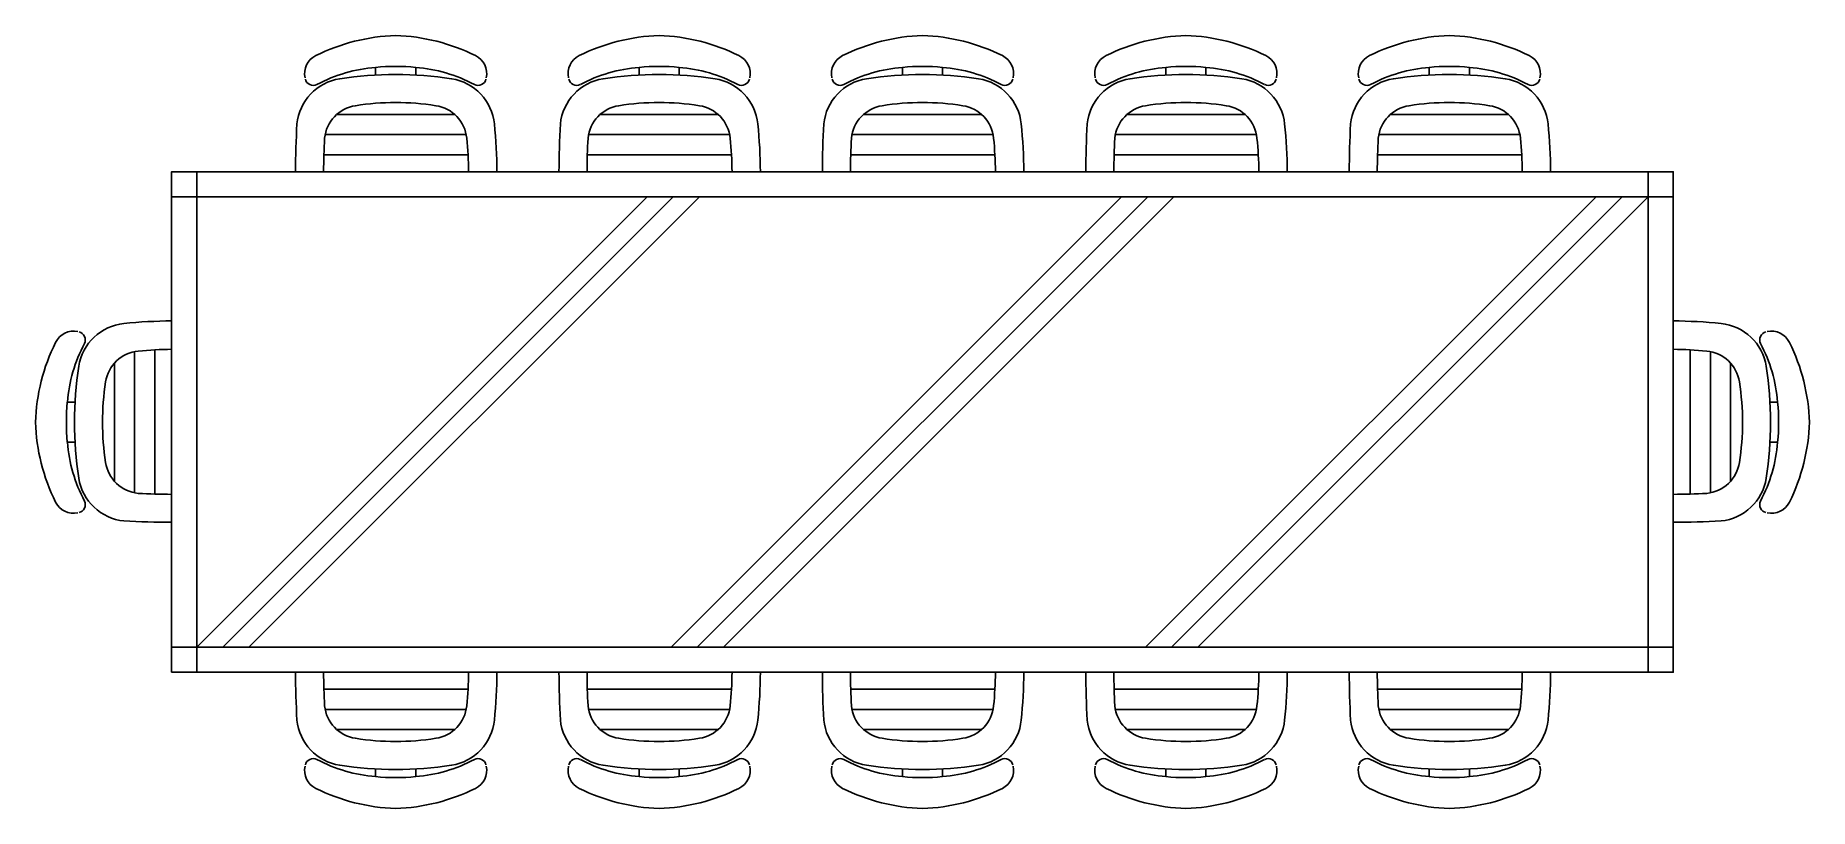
# Model space of a CAD drawing. Header units: millimetres. Extents: x -822.39 to -818.84, y 2627.06 to 2628.6.
import ezdxf

# ---------------------------------------------------------------- set-up
doc = ezdxf.new("R2010")
doc.units = ezdxf.units.MM
doc.header["$LTSCALE"] = 10
doc.layers.add('Móveis_mesas', color=2, linetype='Continuous')

msp = doc.modelspace()

# ---------------------------------------------------------------- linework, layer by layer
at = {"layer": 'Móveis_mesas'}
for p, q in [((-821.7094, 2628.5237), (-821.7094, 2628.539)), ((-821.6292, 2628.5237), (-821.6292, 2628.539)), ((-821.1831, 2628.5237), (-821.1831, 2628.539)), ((-821.1029, 2628.5237), (-821.1029, 2628.539)), ((-820.6568, 2628.5237), (-820.6568, 2628.539)), ((-820.5767, 2628.5237), (-820.5767, 2628.539)), ((-820.1306, 2628.5237), (-820.1306, 2628.539)), ((-820.0504, 2628.5237), (-820.0504, 2628.539)), ((-819.6043, 2628.5237), (-819.6043, 2628.539)), ((-819.5242, 2628.5237), (-819.5242, 2628.539)), ((-822.3099, 2627.8701), (-822.3252, 2627.8701)), ((-818.9236, 2627.8701), (-818.9083, 2627.8701)), ((-822.3099, 2627.79), (-822.3252, 2627.79)), ((-818.9236, 2627.79), (-818.9083, 2627.79)), ((-821.7094, 2627.1373), (-821.7094, 2627.122)), ((-821.6292, 2627.1373), (-821.6292, 2627.122)), ((-821.1831, 2627.1373), (-821.1831, 2627.122)), ((-821.1029, 2627.1373), (-821.1029, 2627.122)), ((-820.6568, 2627.1373), (-820.6568, 2627.122)), ((-820.5767, 2627.1373), (-820.5767, 2627.122)), ((-820.1306, 2627.1373), (-820.1306, 2627.122)), ((-820.0504, 2627.1373), (-820.0504, 2627.122)), ((-819.6043, 2627.1373), (-819.6043, 2627.122)), ((-819.5242, 2627.1373), (-819.5242, 2627.122))]:
    msp.add_line(p, q, dxfattribs=at)
at = {"layer": 'Móveis_mesas', "color": 1}
for p, q in [((-821.7872, 2628.4446), (-821.5513, 2628.4446)), ((-821.261, 2628.4446), (-821.0251, 2628.4446)), ((-820.7347, 2628.4446), (-820.4988, 2628.4446)), ((-820.2085, 2628.4446), (-819.9725, 2628.4446)), ((-819.6822, 2628.4446), (-819.4463, 2628.4446)), ((-821.8102, 2628.4046), (-821.5283, 2628.4046)), ((-821.284, 2628.4046), (-821.0021, 2628.4046)), ((-820.7577, 2628.4046), (-820.4758, 2628.4046)), ((-820.2314, 2628.4046), (-819.9496, 2628.4046)), ((-819.7052, 2628.4046), (-819.4233, 2628.4046)), ((-821.8126, 2628.3645), (-821.5247, 2628.3645)), ((-821.2864, 2628.3645), (-820.9984, 2628.3645)), ((-820.7601, 2628.3645), (-820.4721, 2628.3645)), ((-820.2339, 2628.3645), (-819.9459, 2628.3645)), ((-819.7076, 2628.3645), (-819.4196, 2628.3645)), ((-822.0668, 2628.3305), (-822.0668, 2627.3305)), ((-819.1668, 2627.3305), (-819.1668, 2628.3305)), ((-819.1168, 2628.2805), (-822.1168, 2628.2805)), ((-822.0668, 2627.3805), (-821.1668, 2628.2805)), ((-822.0146, 2627.3805), (-821.1146, 2628.2805)), ((-821.9624, 2627.3805), (-821.0624, 2628.2805)), ((-821.119, 2627.3805), (-820.219, 2628.2805)), ((-821.0668, 2627.3805), (-820.1668, 2628.2805)), ((-821.0146, 2627.3805), (-820.1146, 2628.2805)), ((-820.1712, 2627.3805), (-819.2712, 2628.2805)), ((-820.119, 2627.3805), (-819.219, 2628.2805)), ((-820.0668, 2627.3805), (-819.1668, 2628.2805)), ((-822.1908, 2627.6891), (-822.1908, 2627.971)), ((-822.1507, 2627.6867), (-822.1507, 2627.9746)), ((-819.0828, 2627.6867), (-819.0828, 2627.9746)), ((-819.0427, 2627.6891), (-819.0427, 2627.971)), ((-822.2309, 2627.7121), (-822.2309, 2627.948)), ((-819.0026, 2627.7121), (-819.0026, 2627.948)), ((-822.1168, 2627.3805), (-819.1168, 2627.3805)), ((-821.8126, 2627.2965), (-821.5247, 2627.2965)), ((-821.2864, 2627.2965), (-820.9984, 2627.2965)), ((-820.7601, 2627.2965), (-820.4721, 2627.2965)), ((-820.2339, 2627.2965), (-819.9459, 2627.2965)), ((-819.7076, 2627.2965), (-819.4196, 2627.2965)), ((-821.8102, 2627.2564), (-821.5283, 2627.2564)), ((-821.284, 2627.2564), (-821.0021, 2627.2564)), ((-820.7577, 2627.2564), (-820.4758, 2627.2564)), ((-820.2314, 2627.2564), (-819.9496, 2627.2564)), ((-819.7052, 2627.2564), (-819.4233, 2627.2564)), ((-821.7872, 2627.2164), (-821.5513, 2627.2164)), ((-821.261, 2627.2164), (-821.0251, 2627.2164)), ((-820.7347, 2627.2164), (-820.4988, 2627.2164)), ((-820.2085, 2627.2164), (-819.9725, 2627.2164)), ((-819.6822, 2627.2164), (-819.4463, 2627.2164))]:
    msp.add_line(p, q, dxfattribs=at)
at = {"layer": 'Móveis_mesas'}
for points in [[(-821.4883, 2628.5179, 0.344642), (-821.5097, 2628.5624, 0.1068), (-821.6693, 2628.6026, 0.1068), (-821.8289, 2628.5624, 0.344642), (-821.8503, 2628.5179)], [(-820.962, 2628.5179, 0.344642), (-820.9834, 2628.5624, 0.1068), (-821.143, 2628.6026, 0.1068), (-821.3026, 2628.5624, 0.344642), (-821.324, 2628.5179)], [(-820.4358, 2628.5179, 0.344642), (-820.4572, 2628.5624, 0.1068), (-820.6168, 2628.6026, 0.1068), (-820.7764, 2628.5624, 0.344642), (-820.7977, 2628.5179)], [(-819.9095, 2628.5179, 0.344642), (-819.9309, 2628.5624, 0.1068), (-820.0905, 2628.6026, 0.1068), (-820.2501, 2628.5624, 0.344642), (-820.2715, 2628.5179)], [(-819.3833, 2628.5179, 0.344642), (-819.4046, 2628.5624, 0.1068), (-819.5642, 2628.6026, 0.1068), (-819.7238, 2628.5624, 0.344642), (-819.7452, 2628.5179)], [(-821.4669, 2628.3305, 0.02383), (-821.472, 2628.4258, 0.340817), (-821.5575, 2628.5161, 0.077917), (-821.781, 2628.5161, 0.340817), (-821.8665, 2628.4258, 0.013162), (-821.8693, 2628.3305)], [(-820.9406, 2628.3305, 0.02383), (-820.9458, 2628.4258, 0.340817), (-821.0313, 2628.5161, 0.077917), (-821.2548, 2628.5161, 0.340817), (-821.3403, 2628.4258, 0.013162), (-821.343, 2628.3305)], [(-820.4144, 2628.3305, 0.02383), (-820.4195, 2628.4258, 0.340817), (-820.505, 2628.5161, 0.077917), (-820.7285, 2628.5161, 0.340817), (-820.814, 2628.4258, 0.013162), (-820.8167, 2628.3305)], [(-819.8881, 2628.3305, 0.02383), (-819.8933, 2628.4258, 0.340817), (-819.9788, 2628.5161, 0.077917), (-820.2022, 2628.5161, 0.340817), (-820.2878, 2628.4258, 0.013162), (-820.2905, 2628.3305)], [(-819.3619, 2628.3305, 0.02383), (-819.367, 2628.4258, 0.340817), (-819.4525, 2628.5161, 0.077917), (-819.676, 2628.5161, 0.340817), (-819.7615, 2628.4258, 0.013162), (-819.7642, 2628.3305)], [(-822.1168, 2628.0324, 0.02383), (-822.2121, 2628.0273, 0.340817), (-822.3023, 2627.9418, 0.077917), (-822.3023, 2627.7183, 0.340817), (-822.2121, 2627.6328, 0.013162), (-822.1168, 2627.6301)], [(-819.1168, 2628.0324, -0.02383), (-819.0214, 2628.0273, -0.340817), (-818.9312, 2627.9418, -0.077917), (-818.9312, 2627.7183, -0.340817), (-819.0214, 2627.6328, -0.013162), (-819.1168, 2627.6301)], [(-822.3042, 2628.011, 0.344642), (-822.3487, 2627.9896, 0.1068), (-822.3889, 2627.83, 0.1068), (-822.3487, 2627.6704, 0.344642), (-822.3042, 2627.6491)], [(-818.9294, 2628.011, -0.344642), (-818.8848, 2627.9896, -0.1068), (-818.8447, 2627.83, -0.1068), (-818.8848, 2627.6704, -0.344642), (-818.9294, 2627.6491)], [(-821.4669, 2627.3305, -0.02383), (-821.472, 2627.2352, -0.340817), (-821.5575, 2627.1449, -0.077917), (-821.781, 2627.1449, -0.340817), (-821.8665, 2627.2352, -0.013162), (-821.8693, 2627.3305)], [(-820.9406, 2627.3305, -0.02383), (-820.9458, 2627.2352, -0.340817), (-821.0313, 2627.1449, -0.077917), (-821.2548, 2627.1449, -0.340817), (-821.3403, 2627.2352, -0.013162), (-821.343, 2627.3305)], [(-820.4144, 2627.3305, -0.02383), (-820.4195, 2627.2352, -0.340817), (-820.505, 2627.1449, -0.077917), (-820.7285, 2627.1449, -0.340817), (-820.814, 2627.2352, -0.013162), (-820.8167, 2627.3305)], [(-819.8881, 2627.3305, -0.02383), (-819.8933, 2627.2352, -0.340817), (-819.9788, 2627.1449, -0.077917), (-820.2022, 2627.1449, -0.340817), (-820.2878, 2627.2352, -0.013162), (-820.2905, 2627.3305)], [(-819.3619, 2627.3305, -0.02383), (-819.367, 2627.2352, -0.340817), (-819.4525, 2627.1449, -0.077917), (-819.676, 2627.1449, -0.340817), (-819.7615, 2627.2352, -0.013162), (-819.7642, 2627.3305)], [(-821.4883, 2627.1431, -0.344642), (-821.5097, 2627.0986, -0.1068), (-821.6693, 2627.0584, -0.1068), (-821.8289, 2627.0986, -0.344642), (-821.8503, 2627.1431)], [(-820.962, 2627.1431, -0.344642), (-820.9834, 2627.0986, -0.1068), (-821.143, 2627.0584, -0.1068), (-821.3026, 2627.0986, -0.344642), (-821.324, 2627.1431)], [(-820.4358, 2627.1431, -0.344642), (-820.4572, 2627.0986, -0.1068), (-820.6168, 2627.0584, -0.1068), (-820.7764, 2627.0986, -0.344642), (-820.7977, 2627.1431)], [(-819.9095, 2627.1431, -0.344642), (-819.9309, 2627.0986, -0.1068), (-820.0905, 2627.0584, -0.1068), (-820.2501, 2627.0986, -0.344642), (-820.2715, 2627.1431)], [(-819.3833, 2627.1431, -0.344642), (-819.4046, 2627.0986, -0.1068), (-819.5642, 2627.0584, -0.1068), (-819.7238, 2627.0986, -0.344642), (-819.7452, 2627.1431)]]:
    msp.add_lwpolyline(points, format="xyb", dxfattribs=at)
at = {"layer": 'Móveis_mesas', "color": 1}
for points in [[(-821.5236, 2628.3305, 0.023238), (-821.5273, 2628.3974, 0.343778), (-821.5888, 2628.4624, 0.078519), (-821.7497, 2628.4624, 0.340817), (-821.8113, 2628.3974, 0.011187), (-821.8133, 2628.3305)], [(-820.9973, 2628.3305, 0.023238), (-821.001, 2628.3974, 0.343778), (-821.0626, 2628.4624, 0.078519), (-821.2235, 2628.4624, 0.340817), (-821.285, 2628.3974, 0.011187), (-821.287, 2628.3305)], [(-820.4711, 2628.3305, 0.023238), (-820.4747, 2628.3974, 0.343778), (-820.5363, 2628.4624, 0.078519), (-820.6972, 2628.4624, 0.340817), (-820.7588, 2628.3974, 0.011187), (-820.7608, 2628.3305)], [(-819.9448, 2628.3305, 0.023238), (-819.9485, 2628.3974, 0.343778), (-820.01, 2628.4624, 0.078519), (-820.171, 2628.4624, 0.340817), (-820.2325, 2628.3974, 0.011187), (-820.2345, 2628.3305)], [(-819.4185, 2628.3305, 0.023238), (-819.4222, 2628.3974, 0.343778), (-819.4838, 2628.4624, 0.078519), (-819.6447, 2628.4624, 0.340817), (-819.7063, 2628.3974, 0.011187), (-819.7082, 2628.3305)], [(-822.1168, 2627.9757, 0.023238), (-822.1837, 2627.9721, 0.343778), (-822.2487, 2627.9105, 0.078519), (-822.2487, 2627.7496, 0.340817), (-822.1837, 2627.688, 0.011187), (-822.1168, 2627.686)], [(-819.1168, 2627.9757, -0.023238), (-819.0498, 2627.9721, -0.343778), (-818.9848, 2627.9105, -0.078519), (-818.9848, 2627.7496, -0.340817), (-819.0498, 2627.688, -0.011187), (-819.1168, 2627.686)], [(-821.5236, 2627.3305, -0.023238), (-821.5273, 2627.2636, -0.343778), (-821.5888, 2627.1986, -0.078519), (-821.7497, 2627.1986, -0.340817), (-821.8113, 2627.2636, -0.011187), (-821.8133, 2627.3305)], [(-820.9973, 2627.3305, -0.023238), (-821.001, 2627.2636, -0.343778), (-821.0626, 2627.1986, -0.078519), (-821.2235, 2627.1986, -0.340817), (-821.285, 2627.2636, -0.011187), (-821.287, 2627.3305)], [(-820.4711, 2627.3305, -0.023238), (-820.4747, 2627.2636, -0.343778), (-820.5363, 2627.1986, -0.078519), (-820.6972, 2627.1986, -0.340817), (-820.7588, 2627.2636, -0.011187), (-820.7608, 2627.3305)], [(-819.9448, 2627.3305, -0.023238), (-819.9485, 2627.2636, -0.343778), (-820.01, 2627.1986, -0.078519), (-820.171, 2627.1986, -0.340817), (-820.2325, 2627.2636, -0.011187), (-820.2345, 2627.3305)], [(-819.4185, 2627.3305, -0.023238), (-819.4222, 2627.2636, -0.343778), (-819.4838, 2627.1986, -0.078519), (-819.6447, 2627.1986, -0.340817), (-819.7063, 2627.2636, -0.011187), (-819.7082, 2627.3305)]]:
    msp.add_lwpolyline(points, format="xyb", dxfattribs=at)
at = {"layer": 'Móveis_mesas'}
msp.add_lwpolyline([(-822.1168, 2627.3305), (-819.1168, 2627.3305), (-819.1168, 2628.3305), (-822.1168, 2628.3305)], close=True, dxfattribs=at)
for centre, radius, start, end in [((-821.6842, 2628.234), 0.306, 94.7148, 117.7352), ((-821.6693, 2628.102), 0.4388, 84.7595, 95.2405), ((-821.6544, 2628.234), 0.306, 62.2648, 85.2852), ((-821.1579, 2628.234), 0.306, 94.7148, 117.7352), ((-821.143, 2628.102), 0.4388, 84.7595, 95.2405), ((-821.1281, 2628.234), 0.306, 62.2648, 85.2852), ((-820.6317, 2628.234), 0.306, 94.7148, 117.7352), ((-820.6168, 2628.102), 0.4388, 84.7595, 95.2405), ((-820.6018, 2628.234), 0.306, 62.2648, 85.2852), ((-820.1054, 2628.234), 0.306, 94.7148, 117.7352), ((-820.0905, 2628.102), 0.4388, 84.7595, 95.2405), ((-820.0756, 2628.234), 0.306, 62.2648, 85.2852), ((-819.5792, 2628.234), 0.306, 94.7148, 117.7352), ((-819.5642, 2628.102), 0.4388, 84.7595, 95.2405), ((-819.5493, 2628.234), 0.306, 62.2648, 85.2852), ((-821.8341, 2628.519), 0.016, 192.3844, 297.7352), ((-821.5045, 2628.519), 0.016, 242.2648, 347.6156), ((-821.3078, 2628.519), 0.016, 192.3844, 297.7352), ((-820.9782, 2628.519), 0.016, 242.2648, 347.6156), ((-820.7816, 2628.519), 0.016, 192.3844, 297.7352), ((-820.452, 2628.519), 0.016, 242.2648, 347.6156), ((-820.2553, 2628.519), 0.016, 192.3844, 297.7352), ((-819.9257, 2628.519), 0.016, 242.2648, 347.6156), ((-819.7291, 2628.519), 0.016, 192.3844, 297.7352), ((-819.3994, 2628.519), 0.016, 242.2648, 347.6156), ((-822.0202, 2627.845), 0.306, 152.2648, 175.2852), ((-822.3053, 2627.9948), 0.016, 332.2648, 77.6156), ((-818.9282, 2627.9948), 0.016, 102.3844, 207.7352), ((-819.2133, 2627.845), 0.306, 4.7148, 27.7352), ((-821.8883, 2627.83), 0.4388, 174.7595, 185.2405), ((-819.3453, 2627.83), 0.4388, 354.7595, 5.2405), ((-822.0202, 2627.8151), 0.306, 184.7148, 207.7352), ((-819.2133, 2627.8151), 0.306, 332.2648, 355.2852), ((-822.3053, 2627.6652), 0.016, 282.3844, 27.7352), ((-818.9282, 2627.6652), 0.016, 152.2648, 257.6156), ((-821.8341, 2627.142), 0.016, 62.2648, 167.6156), ((-821.6842, 2627.427), 0.306, 242.2648, 265.2852), ((-821.6544, 2627.427), 0.306, 274.7148, 297.7352), ((-821.5045, 2627.142), 0.016, 12.3844, 117.7352), ((-821.3078, 2627.142), 0.016, 62.2648, 167.6156), ((-821.1579, 2627.427), 0.306, 242.2648, 265.2852), ((-821.1281, 2627.427), 0.306, 274.7148, 297.7352), ((-820.9782, 2627.142), 0.016, 12.3844, 117.7352), ((-820.7816, 2627.142), 0.016, 62.2648, 167.6156), ((-820.6317, 2627.427), 0.306, 242.2648, 265.2852), ((-820.6018, 2627.427), 0.306, 274.7148, 297.7352), ((-820.452, 2627.142), 0.016, 12.3844, 117.7352), ((-820.2553, 2627.142), 0.016, 62.2648, 167.6156), ((-820.1054, 2627.427), 0.306, 242.2648, 265.2852), ((-820.0756, 2627.427), 0.306, 274.7148, 297.7352), ((-819.9257, 2627.142), 0.016, 12.3844, 117.7352), ((-819.7291, 2627.142), 0.016, 62.2648, 167.6156), ((-819.5792, 2627.427), 0.306, 242.2648, 265.2852), ((-819.5493, 2627.427), 0.306, 274.7148, 297.7352), ((-819.3994, 2627.142), 0.016, 12.3844, 117.7352), ((-821.6693, 2627.559), 0.4388, 264.7595, 275.2405), ((-821.143, 2627.559), 0.4388, 264.7595, 275.2405), ((-820.6168, 2627.559), 0.4388, 264.7595, 275.2405), ((-820.0905, 2627.559), 0.4388, 264.7595, 275.2405), ((-819.5642, 2627.559), 0.4388, 264.7595, 275.2405)]:
    msp.add_arc(centre, radius, start, end, dxfattribs=at)

doc.saveas('drawing.dxf')
